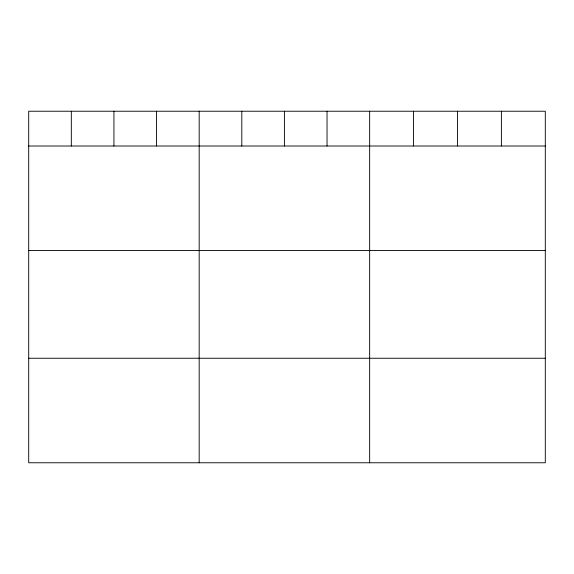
<?xml version="1.0" encoding="UTF-8"?>
<svg xmlns="http://www.w3.org/2000/svg" width="574" height="574" viewBox="0 0 574 574"><rect width="100%" height="100%" fill="white"/><g stroke="black" fill="none" stroke-linecap="round" stroke-linejoin="round"><path stroke-width="0.86" d="M545.3 146.011L545.3 462.773L28.7 462.773L28.7 111.227L545.3 111.227L545.3 146.011L28.7 146.011M28.7 250.544L545.3 250.544M28.7 358.241L545.3 358.241M501.389 111.227L501.389 146.011M457.478 111.227L457.478 146.011M413.567 111.227L413.567 146.011M369.656 111.227L369.656 462.773M327.037 111.227L327.037 146.011M284.417 111.227L284.417 146.011M241.798 111.227L241.798 146.011M199.178 111.227L199.178 462.773M156.559 111.227L156.559 146.011M113.939 111.227L113.939 146.011M71.32 111.227L71.32 146.011"/></g></svg>
